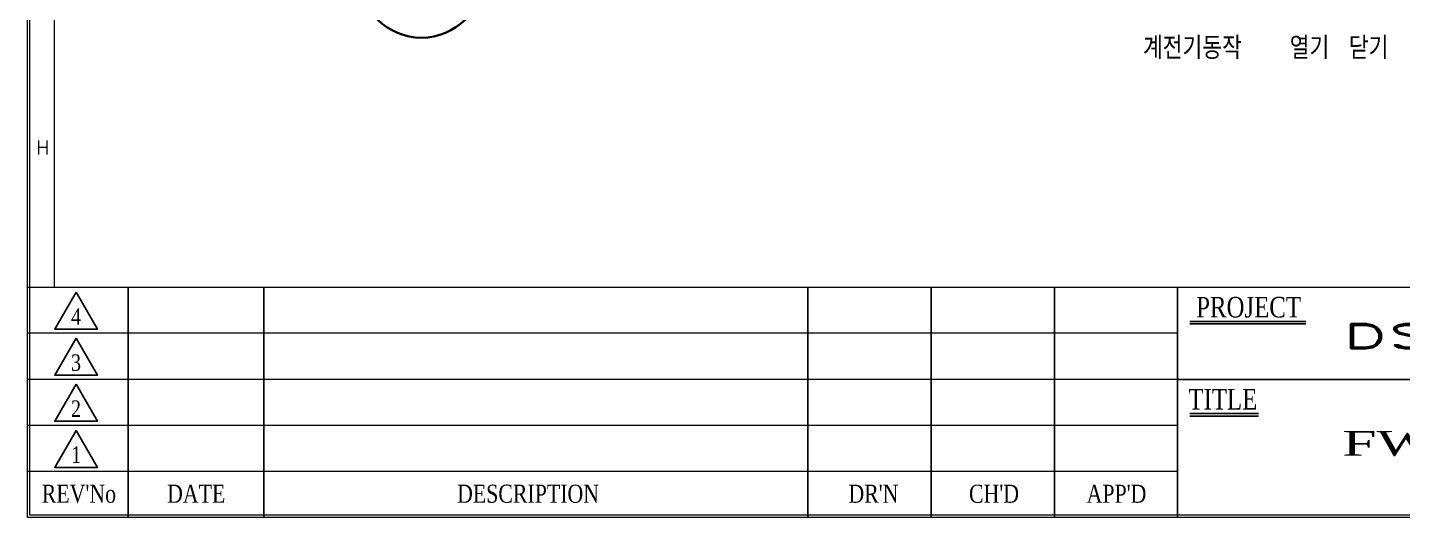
# Model space of a CAD drawing. Header units: millimetres. Extents: x 107 to 2900, y 85 to 3996.
# Drawn here: x 954 to 1315.5, y 1340.2 to 1468.9 of the extents above; entities that cross this region are included whole.
import ezdxf
from ezdxf.enums import TextEntityAlignment as Align

# ---------------------------------------------------------------- set-up
doc = ezdxf.new("R2010")
doc.units = ezdxf.units.MM
for name, color, linetype in [('10', 1, 'Continuous'), ('20', 2, 'Continuous'), ('30', 3, 'Continuous'), ('40', 4, 'Continuous'), ('70', 7, 'Continuous')]:
    doc.layers.add(name, color=color, linetype=linetype)
doc.styles.add('SD', font='ROMAND.shx', dxfattribs={"width": 0.8})
doc.styles.add('SIMPLEX', font='SIMPLEX')
doc.styles.add('SS', font='batang.ttc', dxfattribs={"width": 0.8})
doc.styles.add('굴림체', font='arial.ttf')

msp = doc.modelspace()

# ---------------------------------------------------------------- linework, layer by layer
at = {"color": 0, "lineweight": 30}
msp.add_circle((1057.548, 1482.426), 16.2, dxfattribs=at)
at = {"layer": '10', "color": 0}
for p, q in [((1259.602, 1391.037), (1290.077, 1391.037)), ((1259.602, 1366.845), (1277.609, 1366.845))]:
    msp.add_line(p, q, dxfattribs=at)
for points in [[(966.759, 1399.383), (961.147, 1389.663), (972.37, 1389.663)], [(966.759, 1387.287), (961.147, 1377.567), (972.37, 1377.567)], [(966.759, 1375.191), (961.147, 1365.471), (972.37, 1365.471)], [(966.759, 1363.095), (961.147, 1353.375), (972.37, 1353.375)]]:
    msp.add_lwpolyline(points, close=True, dxfattribs=at)
at = {"layer": '20', "color": 0, "lineweight": 13}
msp.add_lwpolyline([(961.092, 1400.687), (961.092, 1916.279), (1767.636, 1916.279), (1767.636, 1400.687)], dxfattribs=at)
at = {"layer": '40', "color": 0}
for p, q in [((980.458, 1400.687), (980.458, 1340.207)), ((1016.098, 1400.687), (1016.098, 1340.207)), ((1159.164, 1400.687), (1159.164, 1340.207)), ((1191.564, 1400.687), (1191.564, 1340.207)), ((1223.964, 1400.687), (1223.964, 1340.207)), ((1256.364, 1400.687), (1256.364, 1340.207)), ((1450.764, 1376.495), (1256.364, 1376.495))]:
    msp.add_line(p, q, dxfattribs=at)
at = {"layer": '40', "color": 0, "lineweight": 13}
for p, q in [((1256.364, 1388.591), (953.964, 1388.591)), ((1256.364, 1376.495), (953.964, 1376.495)), ((1256.364, 1364.399), (953.964, 1364.399)), ((1256.364, 1352.303), (953.964, 1352.303))]:
    msp.add_line(p, q, dxfattribs=at)
at = {"layer": '70', "color": 0, "lineweight": 13}
msp.add_line((953.964, 1400.687), (1774.764, 1400.687), dxfattribs=at)
at = {"layer": '70', "color": 0}
for p, q in [((1259.602, 1391.685), (1290.077, 1391.685)), ((1259.602, 1367.493), (1277.609, 1367.493))]:
    msp.add_line(p, q, dxfattribs=at)
at = {"layer": '70', "color": 0, "lineweight": 13}
for points in [[(1774.764, 1340.207), (953.964, 1340.207), (953.964, 1923.407), (1774.764, 1923.407)], [(1774.116, 1340.855), (954.612, 1340.855), (954.612, 1922.759), (1774.116, 1922.759)]]:
    msp.add_lwpolyline(points, close=True, dxfattribs=at)

# ---------------------------------------------------------------- texts
at = {"color": 0, "style": '굴림체', "width": 0.8}
for s, p in [('계전기동작', (1247.259, 1461.182)), ('열기', (1285.848, 1461.182)), ('닫기', (1301.396, 1461.182))]:
    msp.add_text(s, height=5.184, dxfattribs=at).set_placement(p)
at = {"color": 7, "linetype": 'Continuous', "style": 'SD', "width": 1.881814}
msp.add_text('DSP-VIP-RTM', height=6.48, dxfattribs=at).set_placement((1299.676, 1384.553), (1425.519, 1384.553), align=Align.FIT)
at = {"color": 0, "style": 'SS', "width": 1.608841}
msp.add_text('FWD-REV System', height=6.48, dxfattribs=at).set_placement((1299.676, 1356.449), (1425.519, 1356.449), align=Align.FIT)
at = {"layer": '30', "color": 0, "style": 'SIMPLEX'}
msp.add_text('H', height=3.672, dxfattribs=at).set_placement((957.96, 1437.407), align=Align.MIDDLE)
at = {"layer": '40', "color": 0, "style": 'SS', "width": 0.8}
for s, height, p in [('4', 4.32, (966.731, 1390.827)), ('3', 4.32, (966.731, 1378.731)), ('2', 4.32, (966.731, 1366.635)), ('1', 4.32, (966.731, 1354.539)), ("REV'No", 4.752, (967.485, 1344.075)), ('DATE', 4.752, (998.325, 1344.075)), ('DESCRIPTION', 4.752, (1085.58, 1344.075)), ("DR'N", 4.752, (1176.399, 1344.062)), ("CH'D", 4.752, (1208.104, 1344.062)), ("APP'D", 4.752, (1240.307, 1344.062))]:
    msp.add_text(s, height=height, dxfattribs=at).set_placement(p, align=Align.CENTER)
at = {"layer": '70', "color": 0, "style": 'SS', "width": 0.8}
for s, p in [('PROJECT', (1275.043, 1392.756)), ('TITLE', (1268.27, 1368.564))]:
    msp.add_text(s, height=5.4, dxfattribs=at).set_placement(p, align=Align.CENTER)

doc.saveas('drawing.dxf')
